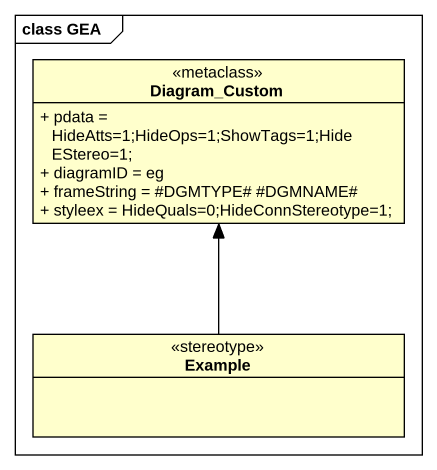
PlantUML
@startuml
mainframe class GEA
hide circle
hide empty members
skinparam classAttributeIconSize 0
class Diagram_Custom <<metaclass>> {
  + pdata = HideAtts=1;HideOps=1;ShowTags=1;HideEStereo=1;
  + diagramID = eg
  + frameString = #DGMTYPE# #DGMNAME#
  + styleex = HideQuals=0;HideConnStereotype=1;
}
class Example <<stereotype>>
Example -up-> Diagram_Custom
@enduml
